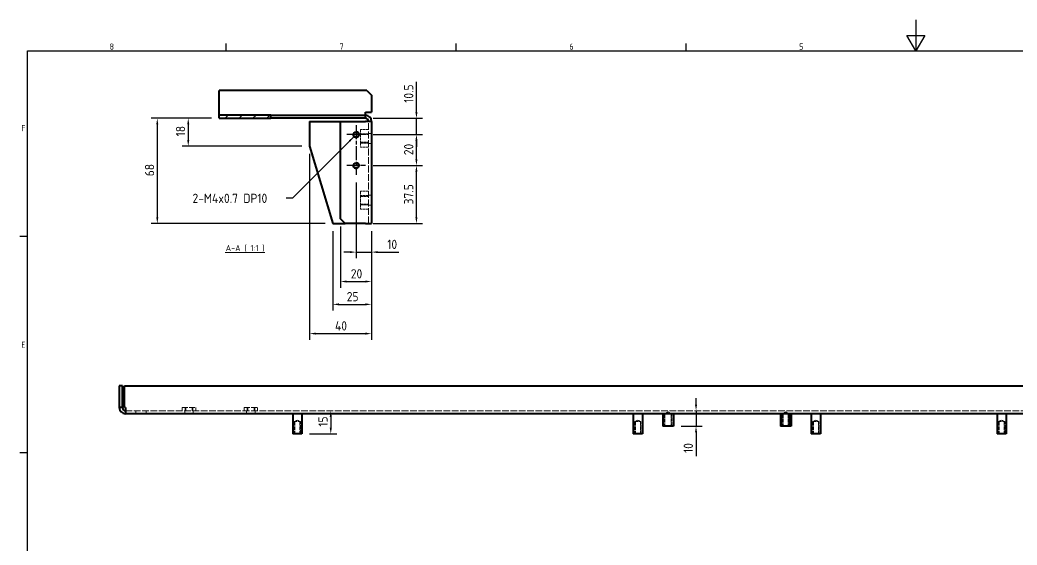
# Model space of a CAD drawing. Header units: millimetres. Extents: x 0 to 1188, y 0 to 840.
# Drawn here: x 15 to 659, y 500 to 840 of the extents above; entities that cross this region are included whole.
import ezdxf

# ---------------------------------------------------------------- set-up
doc = ezdxf.new("R2010")
doc.units = ezdxf.units.MM
doc.header["$LTSCALE"] = 2
doc.linetypes.add('CHAIN', pattern=[0.3543, 0.2362, -0.0295, 0.0591, -0.0295])
doc.linetypes.add('DASHED', pattern=[0.2067, 0.1654, -0.0413])
doc.layers.get('0').update_dxf_attribs({"color": 3, "lineweight": 25})
for name, color, linetype, lineweight in [('가려진 것(ISO)', 2, 'DASHED', 18), ('가시적인 것(ISO)', 3, 'Continuous', 40), ('가시적인 좁은 것(ISO)', 3, 'Continuous', 35), ('경계(ISO)', 7, 'Continuous', 25), ('기호(ISO)', 5, 'Continuous', 25), ('중심 표식(ISO)', 1, 'Continuous', 25), ('중심선(ISO)', 1, 'Continuous', 25), ('치수(ISO)', 2, 'Continuous', 25), ('해치(ISO)', 7, 'Continuous', 18)]:
    doc.layers.add(name, color=color, linetype=linetype, lineweight=lineweight)
doc.styles.add('문자 텍스트_PSTEK_POSCO', font='isocp.shx')
doc.styles.add('치수 텍스트_PSTEK_POSCO', font='isocp.shx')
doc.styles.add('텍스트 스타일512', font='isocp.shx')
doc.dimstyles.new('치수_PSTEK_POSCO', dxfattribs={"dimscale": 2, "dimtxt": 3, "dimasz": 2, "dimexe": 2, "dimexo": 2.5, "dimgap": 1, "dimtad": 1, "dimrnd": 1e-08, "dimdsep": 46, "dimtxsty": '치수 텍스트_PSTEK_POSCO', "dimcen": 0.09, "dimdle": 10, "dimclrd": 7, "dimclre": 7, "dimclrt": 2, "dimadec": 1, "dimazin": 2, "dimtfac": 1, "dimtmove": 0, "dimatfit": 3, "dimfxl": 0, "dimtolj": 1, "dimlwd": -1, "dimlwe": -1, "dimarcsym": 0})
doc.dimstyles.new('치수_PSTEK_POSCO$7', dxfattribs={"dimscale": 2, "dimtxt": 3, "dimasz": 2, "dimexe": 2, "dimexo": 2.5, "dimgap": 1, "dimtad": 1, "dimrnd": 1e-08, "dimdsep": 46, "dimtxsty": '치수 텍스트_PSTEK_POSCO', "dimcen": 0.09, "dimdle": 10, "dimclrd": 7, "dimclre": 7, "dimclrt": 2, "dimadec": 1, "dimazin": 2, "dimtfac": 1, "dimtmove": 0, "dimatfit": 3, "dimfxl": 0, "dimtolj": 1, "dimlwd": -1, "dimlwe": -1, "dimarcsym": 0})

# ---------------------------------------------------------------- blocks, each defined once
blk = doc.blocks.new('경계 Default Border')
at = {"layer": '경계(ISO)'}
for p, q in [((74.25, 410), (74.25, 412.4)), ((148.5, 410), (148.5, 412.4)), ((222.75, 410), (222.75, 412.4)), ((10, 350), (7.6, 350)), ((10, 280), (7.6, 280))]:
    blk.add_line(p, q, dxfattribs=at)
at = {"layer": '경계(ISO)', "flags": 128}
for points in [[(297, 420), (297, 410), (294.11, 415), (299.89, 415), (297, 410)], [(10, 10), (10, 410), (584, 410), (584, 10), (10, 10)]]:
    blk.add_lwpolyline(points, dxfattribs=at)
at = {"layer": '경계(ISO)', "color": 2, "char_height": 2, "attachment_point": 7, "style": '문자 텍스트_PSTEK_POSCO'}
for s, insert in [('8', (36.55, 410.38)), ('7', (110.8, 410.4)), ('6', (185.05, 410.38)), ('5', (259.3, 410.38)), ('F', (8.03, 384)), ('E', (8.03, 313.98))]:
    blk.add_mtext(s, dxfattribs=dict(at, insert=insert))
blk = doc.blocks.new('*D48')
at = {"layer": 'Defpoints', "color": 0, "transparency": 16777216}
for p in [(238.34, 745.88), (271.34, 745.88), (238.34, 708.38)]:
    blk.add_point(p, dxfattribs=at)
at = {"layer": '치수(ISO)', "color": 7, "transparency": 16777216}
for p, q in [((243.34, 745.88), (275.34, 745.88)), ((271.34, 712.38), (271.34, 741.88)), ((243.34, 708.38), (275.34, 708.38))]:
    blk.add_line(p, q, dxfattribs=at)
for points in [[(270.68, 741.88), (272.01, 741.88), (271.34, 745.88)], [(270.68, 712.38), (272.01, 712.38), (271.34, 708.38)]]:
    blk.add_solid(points, dxfattribs=at)
at = {"layer": '치수(ISO)', "color": 2, "transparency": 16777216, "insert": (266.34, 720.69), "char_height": 6, "attachment_point": 4, "rotation": 90, "style": '치수 텍스트_PSTEK_POSCO'}
blk.add_mtext('\\A1;37.5', dxfattribs=at)
blk = doc.blocks.new('*D49')
at = {"layer": 'Defpoints', "color": 0, "transparency": 16777216}
for p in [(238.34, 765.88), (271.34, 765.88), (238.34, 745.88)]:
    blk.add_point(p, dxfattribs=at)
at = {"layer": '치수(ISO)', "color": 7, "transparency": 16777216}
for p, q in [((243.34, 765.88), (275.34, 765.88)), ((271.34, 749.88), (271.34, 761.88)), ((243.34, 745.88), (275.34, 745.88))]:
    blk.add_line(p, q, dxfattribs=at)
for points in [[(270.68, 761.88), (272.01, 761.88), (271.34, 765.88)], [(270.68, 749.88), (272.01, 749.88), (271.34, 745.88)]]:
    blk.add_solid(points, dxfattribs=at)
at = {"layer": '치수(ISO)', "color": 2, "transparency": 16777216, "insert": (266.34, 752.52), "char_height": 6, "attachment_point": 4, "rotation": 90, "style": '치수 텍스트_PSTEK_POSCO'}
blk.add_mtext('\\A1;20', dxfattribs=at)
blk = doc.blocks.new('*D50')
at = {"layer": 'Defpoints', "color": 0, "transparency": 16777216}
for p in [(238.34, 776.38), (271.34, 776.38), (238.34, 765.88)]:
    blk.add_point(p, dxfattribs=at)
at = {"layer": '치수(ISO)', "color": 7, "transparency": 16777216}
for p, q in [((271.34, 780.38), (271.34, 800.03)), ((243.34, 776.38), (275.34, 776.38)), ((271.34, 765.88), (271.34, 776.38)), ((243.34, 765.88), (275.34, 765.88)), ((271.34, 761.88), (271.34, 757.88))]:
    blk.add_line(p, q, dxfattribs=at)
for points in [[(270.68, 780.38), (272.01, 780.38), (271.34, 776.38)], [(270.68, 761.88), (272.01, 761.88), (271.34, 765.88)]]:
    blk.add_solid(points, dxfattribs=at)
at = {"layer": '치수(ISO)', "color": 2, "transparency": 16777216, "insert": (266.34, 786.38), "char_height": 6, "attachment_point": 4, "rotation": 90, "style": '치수 텍스트_PSTEK_POSCO'}
blk.add_mtext('\\A1;10.5', dxfattribs=at)
blk = doc.blocks.new('*D51')
at = {"layer": 'Defpoints', "color": 0, "transparency": 16777216}
for p in [(232.34, 739.88), (242.34, 708.38), (242.34, 689.84)]:
    blk.add_point(p, dxfattribs=at)
at = {"layer": '치수(ISO)', "color": 7, "transparency": 16777216}
for p, q in [((232.34, 734.88), (232.34, 685.84)), ((242.34, 703.38), (242.34, 685.84)), ((228.34, 689.84), (224.34, 689.84)), ((232.34, 689.84), (242.34, 689.84)), ((246.34, 689.84), (259.88, 689.84))]:
    blk.add_line(p, q, dxfattribs=at)
for points in [[(228.34, 690.5), (228.34, 689.17), (232.34, 689.84)], [(246.34, 690.5), (246.34, 689.17), (242.34, 689.84)]]:
    blk.add_solid(points, dxfattribs=at)
at = {"layer": '치수(ISO)', "color": 2, "transparency": 16777216, "insert": (252.48, 694.84), "char_height": 6, "attachment_point": 4, "style": '치수 텍스트_PSTEK_POSCO'}
blk.add_mtext('\\A1;10', dxfattribs=at)
blk = doc.blocks.new('*D52')
at = {"layer": 'Defpoints', "color": 0, "transparency": 16777216}
for p in [(222.34, 711.38), (242.34, 708.38), (242.34, 670.81)]:
    blk.add_point(p, dxfattribs=at)
at = {"layer": '치수(ISO)', "color": 7, "transparency": 16777216}
for p, q in [((222.34, 706.38), (222.34, 666.81)), ((242.34, 703.38), (242.34, 666.81)), ((226.34, 670.81), (238.34, 670.81))]:
    blk.add_line(p, q, dxfattribs=at)
for points in [[(226.34, 671.47), (226.34, 670.14), (222.34, 670.81)], [(238.34, 671.47), (238.34, 670.14), (242.34, 670.81)]]:
    blk.add_solid(points, dxfattribs=at)
at = {"layer": '치수(ISO)', "color": 2, "transparency": 16777216, "insert": (228.96, 675.81), "char_height": 6, "attachment_point": 4, "style": '치수 텍스트_PSTEK_POSCO'}
blk.add_mtext('\\A1;20', dxfattribs=at)
blk = doc.blocks.new('*D53')
at = {"layer": 'Defpoints', "color": 0, "transparency": 16777216}
for p in [(202.34, 758.38), (242.34, 708.38), (242.34, 637.12)]:
    blk.add_point(p, dxfattribs=at)
at = {"layer": '치수(ISO)', "color": 7, "transparency": 16777216}
for p, q in [((202.34, 753.38), (202.34, 633.12)), ((242.34, 703.38), (242.34, 633.12)), ((206.34, 637.12), (238.34, 637.12))]:
    blk.add_line(p, q, dxfattribs=at)
for points in [[(206.34, 637.79), (206.34, 636.45), (202.34, 637.12)], [(238.34, 637.79), (238.34, 636.45), (242.34, 637.12)]]:
    blk.add_solid(points, dxfattribs=at)
at = {"layer": '치수(ISO)', "color": 2, "transparency": 16777216, "insert": (218.74, 642.12), "char_height": 6, "attachment_point": 4, "style": '치수 텍스트_PSTEK_POSCO'}
blk.add_mtext('\\A1;40', dxfattribs=at)
blk = doc.blocks.new('*D54')
at = {"layer": 'Defpoints', "color": 0, "transparency": 16777216}
for p in [(143.93, 776.38), (123.93, 758.38), (202.34, 758.38)]:
    blk.add_point(p, dxfattribs=at)
at = {"layer": '치수(ISO)', "color": 7, "transparency": 16777216}
for p, q in [((138.93, 776.38), (119.93, 776.38)), ((123.93, 772.38), (123.93, 762.38)), ((197.34, 758.38), (119.93, 758.38))]:
    blk.add_line(p, q, dxfattribs=at)
for points in [[(123.27, 772.38), (124.6, 772.38), (123.93, 776.38)], [(123.27, 762.38), (124.6, 762.38), (123.93, 758.38)]]:
    blk.add_solid(points, dxfattribs=at)
at = {"layer": '치수(ISO)', "color": 2, "transparency": 16777216, "insert": (118.93, 764.68), "char_height": 6, "attachment_point": 4, "rotation": 90, "style": '치수 텍스트_PSTEK_POSCO'}
blk.add_mtext('\\A1;18', dxfattribs=at)
blk = doc.blocks.new('*D55')
at = {"layer": 'Defpoints', "color": 0, "transparency": 16777216}
for p in [(143.93, 776.38), (103.93, 708.38), (217.34, 708.38)]:
    blk.add_point(p, dxfattribs=at)
at = {"layer": '치수(ISO)', "color": 7, "transparency": 16777216}
for p, q in [((138.93, 776.38), (99.93, 776.38)), ((103.93, 772.38), (103.93, 712.38)), ((212.34, 708.38), (99.93, 708.38))]:
    blk.add_line(p, q, dxfattribs=at)
for points in [[(103.27, 772.38), (104.6, 772.38), (103.93, 776.38)], [(103.27, 712.38), (104.6, 712.38), (103.93, 708.38)]]:
    blk.add_solid(points, dxfattribs=at)
at = {"layer": '치수(ISO)', "color": 2, "transparency": 16777216, "insert": (98.93, 738.9), "char_height": 6, "attachment_point": 4, "rotation": 90, "style": '치수 텍스트_PSTEK_POSCO'}
blk.add_mtext('\\A1;68', dxfattribs=at)
blk = doc.blocks.new('*D56')
at = {"layer": 'Defpoints', "color": 0, "transparency": 16777216}
for p in [(217.34, 708.38), (242.34, 708.38), (242.34, 656.04)]:
    blk.add_point(p, dxfattribs=at)
at = {"layer": '치수(ISO)', "color": 7, "transparency": 16777216}
for p, q in [((217.34, 703.38), (217.34, 652.04)), ((242.34, 703.38), (242.34, 652.04)), ((221.34, 656.04), (238.34, 656.04))]:
    blk.add_line(p, q, dxfattribs=at)
for points in [[(221.34, 656.71), (221.34, 655.37), (217.34, 656.04)], [(238.34, 656.71), (238.34, 655.37), (242.34, 656.04)]]:
    blk.add_solid(points, dxfattribs=at)
at = {"layer": '치수(ISO)', "color": 2, "transparency": 16777216, "insert": (226.34, 661.04), "char_height": 6, "attachment_point": 4, "style": '치수 텍스트_PSTEK_POSCO'}
blk.add_mtext('\\A1;25', dxfattribs=at)
blk = doc.blocks.new('*D57')
at = {"layer": 'Defpoints', "color": 0, "transparency": 16777216}
for p in [(216.01, 587.27), (197.36, 572.27), (216.01, 572.27)]:
    blk.add_point(p, dxfattribs=at)
at = {"layer": '치수(ISO)', "color": 7, "transparency": 16777216}
for p, q in [((216.01, 583.27), (216.01, 576.27)), ((202.36, 572.27), (220.01, 572.27))]:
    blk.add_line(p, q, dxfattribs=at)
for points in [[(215.35, 583.27), (216.68, 583.27), (216.01, 587.27)], [(215.35, 576.27), (216.68, 576.27), (216.01, 572.27)]]:
    blk.add_solid(points, dxfattribs=at)
at = {"layer": '치수(ISO)', "color": 2, "transparency": 16777216, "insert": (211.01, 576.95), "char_height": 6, "attachment_point": 4, "rotation": 90, "style": '치수 텍스트_PSTEK_POSCO'}
blk.add_mtext('\\A1;15', dxfattribs=at)
blk = doc.blocks.new('*D58')
at = {"layer": 'Defpoints', "color": 0, "transparency": 16777216}
for p in [(451.98, 587.27), (457.62, 587.27), (437.36, 577.27)]:
    blk.add_point(p, dxfattribs=at)
at = {"layer": '치수(ISO)', "color": 7, "transparency": 16777216}
for p, q in [((451.98, 591.27), (451.98, 595.27)), ((451.98, 587.27), (451.98, 577.27)), ((442.36, 577.27), (455.98, 577.27)), ((451.98, 573.27), (451.98, 557.93))]:
    blk.add_line(p, q, dxfattribs=at)
for points in [[(451.31, 591.27), (452.64, 591.27), (451.98, 587.27)], [(451.31, 573.27), (452.64, 573.27), (451.98, 577.27)]]:
    blk.add_solid(points, dxfattribs=at)
at = {"layer": '치수(ISO)', "color": 2, "transparency": 16777216, "insert": (446.98, 559.93), "char_height": 6, "attachment_point": 4, "rotation": 90, "style": '치수 텍스트_PSTEK_POSCO'}
blk.add_mtext('\\A1;10', dxfattribs=at)

msp = doc.modelspace()

# ---------------------------------------------------------------- hatches: boundary and pattern name
at = {"layer": '해치(ISO)'}
h = msp.add_hatch(dxfattribs=at)
h.set_pattern_fill('ANSI31', color=256, scale=50.8, style=0)
h.set_pattern_definition([(45, (0, 0), (-4.49013, 4.49013), [])])
h.paths.add_polyline_path([(143.9336, 776.382), (143.9336, 778.382), (177.3399, 778.382), (177.3399, 776.382)])

# ---------------------------------------------------------------- linework, layer by layer
at = {"layer": '가려진 것(ISO)', "ltscale": 13.304306}
msp.add_line((240.3399, 708.382), (240.3399, 774.382), dxfattribs=at)
at = {"layer": '가려진 것(ISO)', "ltscale": 4.952111}
for p, q in [((240.3399, 769.1555), (235.1399, 769.1555)), ((240.3399, 766.382), (235.1399, 766.382)), ((240.3399, 766.2687), (235.1399, 766.2687)), ((235.1399, 765.8405), (240.3399, 765.8405)), ((235.1399, 760.9235), (240.3399, 760.9235)), ((240.3399, 760.4952), (235.1399, 760.4952)), ((235.1399, 760.382), (240.3399, 760.382)), ((240.3399, 757.6085), (235.1399, 757.6085)), ((240.3399, 729.1555), (235.1399, 729.1555)), ((240.3399, 726.382), (235.1399, 726.382)), ((240.3399, 726.2687), (235.1399, 726.2687)), ((235.1399, 725.8405), (240.3399, 725.8405)), ((235.1399, 720.9235), (240.3399, 720.9235)), ((240.3399, 720.4952), (235.1399, 720.4952)), ((235.1399, 720.382), (240.3399, 720.382)), ((240.3399, 717.6085), (235.1399, 717.6085))]:
    msp.add_line(p, q, dxfattribs=at)
at = {"layer": '가려진 것(ISO)', "ltscale": 5.498285}
for p, q in [((235.1399, 769.1555), (235.1399, 766.2687)), ((235.1399, 766.2687), (235.1399, 760.4952)), ((235.1399, 760.4952), (235.1399, 757.6085)), ((235.1399, 729.1555), (235.1399, 726.2687)), ((235.1399, 726.2687), (235.1399, 720.4952)), ((235.1399, 720.4952), (235.1399, 717.6085))]:
    msp.add_line(p, q, dxfattribs=at)
at = {"layer": '가려진 것(ISO)', "ltscale": 1.904597}
for p, q in [((240.3399, 766.632), (242.3399, 766.632)), ((240.3399, 760.132), (242.3399, 760.132)), ((240.3399, 726.632), (242.3399, 726.632)), ((240.3399, 720.132), (242.3399, 720.132)), ((90.159, 587.2729), (90.159, 585.2729)), ((96.659, 587.2729), (96.659, 585.2729)), ((120.059, 587.2729), (120.059, 589.2729)), ((121.659, 587.2729), (121.659, 585.2729)), ((121.909, 589.2729), (121.909, 587.2729)), ((122.342, 587.2729), (122.342, 589.2729)), ((126.476, 587.2729), (126.476, 589.2729)), ((126.909, 587.2729), (126.909, 589.2729)), ((127.159, 587.2729), (127.159, 585.2729)), ((128.759, 587.2729), (128.759, 589.2729)), ((160.059, 587.2729), (160.059, 589.2729)), ((161.659, 587.2729), (161.659, 585.2729)), ((161.909, 589.2729), (161.909, 587.2729)), ((162.342, 587.2729), (162.342, 589.2729)), ((166.476, 587.2729), (166.476, 589.2729)), ((166.909, 587.2729), (166.909, 589.2729)), ((167.159, 587.2729), (167.159, 585.2729)), ((168.759, 587.2729), (168.759, 589.2729))]:
    msp.add_line(p, q, dxfattribs=at)
at = {"layer": '가려진 것(ISO)', "ltscale": 13.075942}
msp.add_line((83.409, 587.2729), (856.409, 587.2729), dxfattribs=at)
at = {"layer": '가려진 것(ISO)', "ltscale": 11.019133}
for p, q in [((120.059, 589.2729), (128.759, 589.2729)), ((160.059, 589.2729), (168.759, 589.2729))]:
    msp.add_line(p, q, dxfattribs=at)
at = {"layer": '가려진 것(ISO)', "ltscale": 2.296422}
for p, q in [((433.909, 586.5149), (431.842, 585.2729)), ((433.909, 586.5149), (435.976, 585.2729)), ((509.909, 586.5149), (507.842, 585.2729)), ((509.909, 586.5149), (511.976, 585.2729))]:
    msp.add_line(p, q, dxfattribs=at)
at = {"layer": '가려진 것(ISO)', "ltscale": 1.800898}
for p, q in [((509.909, 586.2469), (508.288, 585.2729)), ((509.909, 586.2469), (511.53, 585.2729)), ((194.409, 581.2469), (192.788, 580.2729)), ((194.409, 581.2469), (196.03, 580.2729)), ((414.409, 581.2469), (412.788, 580.2729)), ((414.409, 581.2469), (416.03, 580.2729)), ((529.409, 581.2469), (527.788, 580.2729)), ((529.409, 581.2469), (531.03, 580.2729)), ((649.409, 581.2469), (647.788, 580.2729)), ((649.409, 581.2469), (651.03, 580.2729))]:
    msp.add_line(p, q, dxfattribs=at)
at = {"layer": '가려진 것(ISO)', "ltscale": 7.618686}
for p, q in [((192.409, 580.2729), (192.409, 572.2729)), ((192.788, 580.2729), (192.788, 572.2729)), ((196.03, 580.2729), (196.03, 572.2729)), ((196.409, 572.2729), (196.409, 580.2729)), ((412.409, 580.2729), (412.409, 572.2729)), ((412.788, 580.2729), (412.788, 572.2729)), ((416.03, 580.2729), (416.03, 572.2729)), ((416.409, 572.2729), (416.409, 580.2729)), ((431.409, 585.2729), (431.409, 577.2729)), ((431.842, 585.2729), (431.842, 577.2729)), ((435.976, 585.2729), (435.976, 577.2729)), ((436.409, 577.2729), (436.409, 585.2729)), ((507.409, 585.2729), (507.409, 577.2729)), ((507.842, 585.2729), (507.842, 577.2729)), ((507.909, 585.2729), (507.909, 577.2729)), ((508.288, 585.2729), (508.288, 577.2729)), ((511.53, 585.2729), (511.53, 577.2729)), ((511.909, 577.2729), (511.909, 585.2729)), ((511.976, 585.2729), (511.976, 577.2729)), ((512.409, 577.2729), (512.409, 585.2729)), ((527.409, 580.2729), (527.409, 572.2729)), ((527.788, 580.2729), (527.788, 572.2729)), ((531.03, 580.2729), (531.03, 572.2729)), ((531.409, 572.2729), (531.409, 580.2729)), ((647.409, 580.2729), (647.409, 572.2729)), ((647.788, 580.2729), (647.788, 572.2729)), ((651.03, 580.2729), (651.03, 572.2729)), ((651.409, 572.2729), (651.409, 580.2729))]:
    msp.add_line(p, q, dxfattribs=at)
at = {"layer": '가려진 것(ISO)', "ltscale": 5.983681}
for p, q in [((192.409, 580.2729), (196.409, 580.2729)), ((412.409, 580.2729), (416.409, 580.2729)), ((527.409, 580.2729), (531.409, 580.2729)), ((647.409, 580.2729), (651.409, 580.2729))]:
    msp.add_line(p, q, dxfattribs=at)
at = {"layer": '가시적인 것(ISO)'}
for p, q in [((143.9336, 780.382), (143.9336, 794.382)), ((239.3399, 794.382), (143.9336, 794.382)), ((239.3399, 794.382), (242.3399, 791.382)), ((242.3399, 791.382), (242.3399, 780.382)), ((143.9336, 778.382), (143.9336, 780.382)), ((238.3399, 780.382), (242.3399, 780.382)), ((238.3399, 778.382), (238.3399, 780.382)), ((143.9336, 776.382), (143.9336, 778.382)), ((177.3399, 778.382), (143.9336, 778.382)), ((143.9336, 776.382), (177.3399, 776.382)), ((177.3399, 776.382), (177.3399, 778.382)), ((177.3399, 778.382), (238.3399, 778.382)), ((238.3399, 776.382), (177.3399, 776.382)), ((202.3399, 774.382), (202.3399, 758.382)), ((202.3399, 774.382), (222.3399, 774.382)), ((222.3399, 774.382), (238.3399, 774.382)), ((222.3399, 711.382), (222.3399, 774.382)), ((238.3399, 776.382), (238.3399, 778.382)), ((242.3399, 774.382), (238.3399, 774.382)), ((242.3399, 774.382), (242.3399, 708.382)), ((202.3399, 758.382), (217.3399, 708.382)), ((225.3399, 708.382), (222.3399, 711.382)), ((217.3399, 708.382), (225.3399, 708.382)), ((238.3399, 708.382), (225.3399, 708.382)), ((238.3399, 708.382), (242.3399, 708.382)), ((79.409, 603.2729), (79.409, 589.2729)), ((81.409, 603.2729), (79.409, 603.2729)), ((81.409, 589.2729), (81.409, 603.2729)), ((82.8232, 603.2729), (857.409, 603.2729)), ((82.8232, 589.2729), (82.8232, 603.2729)), ((81.409, 589.2729), (79.409, 589.2729)), ((83.409, 589.2729), (82.8232, 589.2729)), ((83.409, 589.2729), (83.409, 585.2729)), ((856.409, 585.2729), (83.409, 585.2729)), ((191.459, 585.2729), (191.459, 572.2729)), ((197.359, 585.2729), (197.359, 572.2729)), ((411.459, 585.2729), (411.459, 572.2729)), ((417.359, 585.2729), (417.359, 572.2729)), ((430.459, 585.2729), (430.459, 577.2729)), ((437.359, 585.2729), (437.359, 577.2729)), ((506.459, 585.2729), (506.459, 577.2729)), ((506.959, 585.2729), (506.959, 577.2729)), ((512.859, 585.2729), (512.859, 577.2729)), ((513.359, 585.2729), (513.359, 577.2729)), ((526.459, 585.2729), (526.459, 572.2729)), ((532.359, 585.2729), (532.359, 572.2729)), ((646.459, 585.2729), (646.459, 572.2729)), ((652.359, 585.2729), (652.359, 572.2729)), ((437.359, 577.2729), (430.459, 577.2729)), ((506.959, 577.2729), (506.459, 577.2729)), ((512.859, 577.2729), (506.959, 577.2729)), ((513.359, 577.2729), (512.859, 577.2729)), ((197.359, 572.2729), (191.459, 572.2729)), ((417.359, 572.2729), (411.459, 572.2729)), ((532.359, 572.2729), (526.459, 572.2729)), ((652.359, 572.2729), (646.459, 572.2729))]:
    msp.add_line(p, q, dxfattribs=at)
for centre in [(232.3399, 765.882), (232.3399, 745.882)]:
    msp.add_circle(centre, 1.621, dxfattribs=at)
for centre, radius, start, end in [((238.3399, 774.382), 4, 0, 90), ((238.3399, 774.382), 2, 0, 90), ((83.409, 589.2729), 4, 180, 270), ((83.409, 589.2729), 2, 180, 270)]:
    msp.add_arc(centre, radius, start, end, dxfattribs=at)
at = {"layer": '가시적인 좁은 것(ISO)'}
for centre in [(232.3399, 765.882), (232.3399, 745.882)]:
    msp.add_arc(centre, 2, 170, 80, dxfattribs=at)
at = {"layer": '기호(ISO)', "color": 7, "lineweight": 18}
msp.add_line((147.683, 689.6039), (173.4614, 689.6039), dxfattribs=at)
at = {"layer": '중심 표식(ISO)', "linetype": 'CHAIN', "ltscale": 6.667144}
for p, q in [((238.3399, 765.882), (226.3399, 765.882)), ((238.3399, 745.882), (226.3399, 745.882))]:
    msp.add_line(p, q, dxfattribs=at)
at = {"layer": '중심선(ISO)', "linetype": 'CHAIN', "ltscale": 19.051651}
msp.add_line((232.3399, 771.882), (232.3399, 739.882), dxfattribs=at)

# ---------------------------------------------------------------- block references
at = {"xscale": 2, "yscale": 2, "zscale": 2}
msp.add_blockref('경계 Default Border', (0, 0), dxfattribs=at)

# ---------------------------------------------------------------- texts
at = {"layer": '기호(ISO)', "color": 2, "insert": (126.6846, 724.6188), "char_height": 6, "width": 58.599266, "attachment_point": 4, "line_spacing_factor": 0.525, "style": '치수 텍스트_PSTEK_POSCO'}
msp.add_mtext('{2-M4x0.7 DP10}', dxfattribs=at)
at = {"layer": '기호(ISO)', "color": 7, "insert": (148.1022, 690.0463), "char_height": 4, "attachment_point": 7, "style": '텍스트 스타일512'}
msp.add_mtext('A-A ( 1:1 )', dxfattribs=at)

# ---------------------------------------------------------------- dimensions: what is measured, and where the dimension line sits
at = {"layer": '치수(ISO)', "color": 7}
for base, p1, p2, angle, override, picture, middle in [((271.3419, 776.382), (238.3399, 765.882), (238.3399, 776.382), 90, {"dimdec": 2, "dimtp": 0, "dimtm": 0, "dimtdec": 2, "dimtofl": 1, "dimatfit": 1}, '*D50', (271.3419, 792.2062)), ((103.9336, 708.382), (143.9336, 776.382), (217.3399, 708.382), 270, {"dimdec": 2, "dimtp": 0, "dimtm": 0, "dimtdec": 2, "dimtofl": 0, "dimatfit": 1}, '*D55', (103.9336, 742.382)), ((123.9336, 758.382), (143.9336, 776.382), (202.3399, 758.382), 270, {"dimdec": 2, "dimtp": 0, "dimtm": 0, "dimtdec": 2, "dimtofl": 0, "dimatfit": 1}, '*D54', (123.9336, 767.382)), ((271.3419, 765.882), (238.3399, 745.882), (238.3399, 765.882), 90, {"dimdec": 2, "dimtp": 0, "dimtm": 0, "dimtdec": 2, "dimtofl": 0, "dimatfit": 1}, '*D49', (271.3419, 755.902)), ((242.3399, 637.121), (202.3399, 758.382), (242.3399, 708.382), 180, {"dimdec": 2, "dimtp": 0, "dimtm": 0, "dimtdec": 2, "dimtofl": 0, "dimatfit": 1}, '*D53', (222.3399, 637.121)), ((271.3419, 745.882), (238.3399, 708.382), (238.3399, 745.882), 90, {"dimdec": 2, "dimtp": 0, "dimtm": 0, "dimtdec": 2, "dimtofl": 0, "dimatfit": 1}, '*D48', (271.3419, 727.112)), ((242.3399, 689.8381), (232.3399, 739.882), (242.3399, 708.382), 180, {"dimdec": 2, "dimtp": 0, "dimtm": 0, "dimtdec": 2, "dimtofl": 1, "dimatfit": 1}, '*D51', (255.1808, 689.8381)), ((242.3399, 656.0417), (217.3399, 708.382), (242.3399, 708.382), 180, {"dimdec": 2, "dimtp": 0, "dimtm": 0, "dimtdec": 2, "dimtofl": 0, "dimatfit": 1}, '*D56', (229.8399, 656.0417)), ((451.9761, 587.2729), (437.359, 577.2729), (457.618, 587.2729), 270, {"dimdec": 2, "dimse2": 1, "dimtp": 0, "dimtm": 0, "dimtdec": 2, "dimtofl": 1, "dimatfit": 1}, '*D58', (451.9761, 562.6333)), ((216.0119, 572.2729), (216.0119, 587.2729), (197.359, 572.2729), 270, {"dimdec": 2, "dimse1": 1, "dimtp": 0, "dimtm": 0, "dimtdec": 2, "dimtofl": 0, "dimatfit": 1}, '*D57', (216.0119, 579.7729))]:
    dim = msp.add_linear_dim(base=base, p1=p1, p2=p2, angle=angle, dimstyle='치수_PSTEK_POSCO', override=override, dxfattribs=at)
    dim.commit()
    dim.dimension.update_dxf_attribs({"geometry": picture, "text_midpoint": middle, "dimtype": 160})
dim = msp.add_linear_dim(base=(242.3399, 670.8058), p1=(222.3399, 711.382), p2=(242.3399, 708.382), dimstyle='치수_PSTEK_POSCO', override={"dimdec": 2, "dimtp": 0, "dimtm": 0, "dimtdec": 2, "dimtofl": 0, "dimatfit": 1}, dxfattribs=at)
dim.commit()
dim.dimension.update_dxf_attribs({"geometry": '*D52', "text_midpoint": (232.3399, 670.8058), "dimtype": 160})

# ---------------------------------------------------------------- leaders
at = {"layer": '기호(ISO)', "color": 7, "annotation_type": 0, "has_hookline": 1, "hookline_direction": 1, "text_width": 50.5571}
msp.add_leader([(230.9257, 764.4677), (191.2839, 724.6188), (187.2839, 724.6188)], dimstyle='치수_PSTEK_POSCO$7', override={"dimtad": 0}, dxfattribs=at)

doc.saveas('drawing.dxf')
